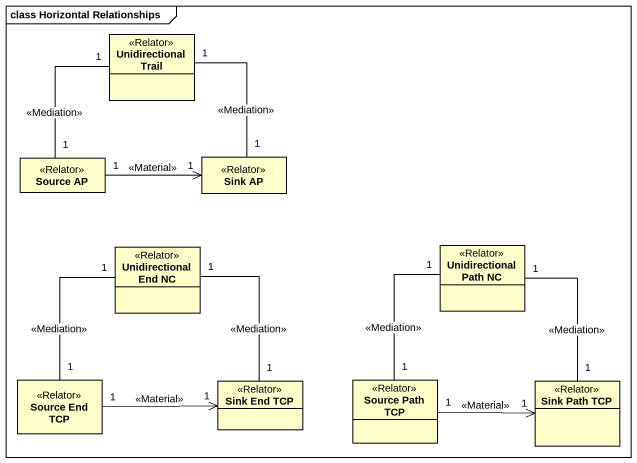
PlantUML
@startuml
mainframe class Horizontal Relationships
hide circle
hide empty members
class "Unidirectional Trail" as Unidirectional_Trail <<Relator>>
class "Source AP" as Source_AP <<Relator>>
class "Sink AP" as Sink_AP <<Relator>>
class "Unidirectional End NC" as Unidirectional_End_NC <<Relator>>
class "Unidirectional Path NC" as Unidirectional_Path_NC <<Relator>>
class "Source End TCP" as Source_End_TCP <<Relator>>
class "Sink End TCP" as Sink_End_TCP <<Relator>>
class "Source Path TCP" as Source_Path_TCP <<Relator>>
class "Sink Path TCP" as Sink_Path_TCP <<Relator>>
Source_AP "1" -up- "1" Unidirectional_Trail : <<Mediation>>
Source_AP "1" -right-> "1" Sink_AP : <<Material>>
Sink_AP "1" -up- "1" Unidirectional_Trail : <<Mediation>>
Source_End_TCP "1" -up- "1" Unidirectional_End_NC : <<Mediation>>
Source_End_TCP "1" -right-> "1" Sink_End_TCP : <<Material>>
Sink_End_TCP "1" -up- "1" Unidirectional_End_NC : <<Mediation>>
Source_Path_TCP "1" -up- "1" Unidirectional_Path_NC : <<Mediation>>
Source_Path_TCP "1" -right-> "1" Sink_Path_TCP : <<Material>>
Sink_Path_TCP "1" -up- "1" Unidirectional_Path_NC : <<Mediation>>
@enduml
